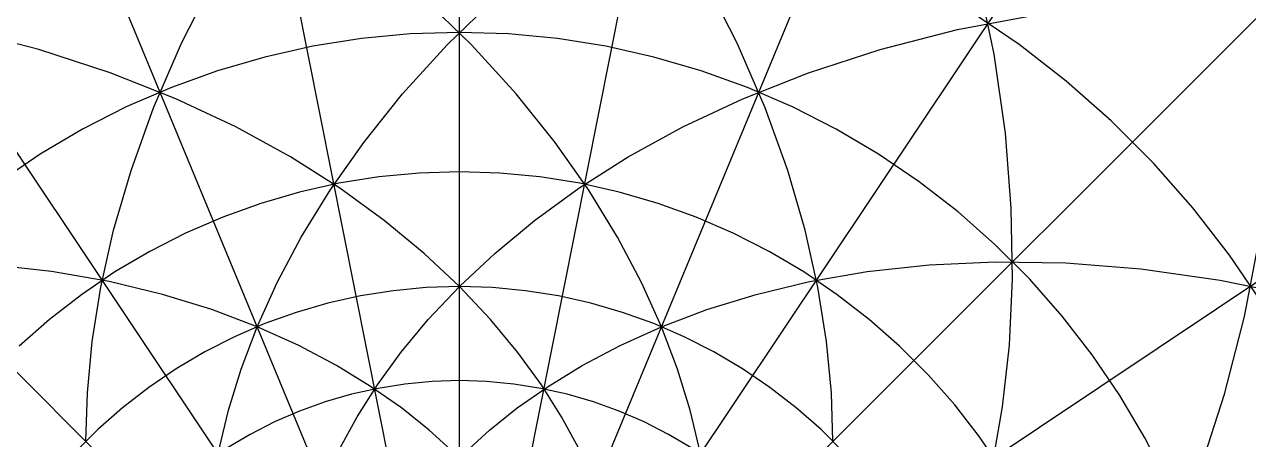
# Model space of a CAD drawing. Header units: metres. Extents: x -40000 to 40000, y -40000 to 40000.
# Drawn here: x -1423 to 2582, y 1228 to 2586 of the extents above; entities that cross this region are included whole.
import ezdxf

# ---------------------------------------------------------------- set-up
doc = ezdxf.new("R2010")
doc.units = ezdxf.units.M

msp = doc.modelspace()

# ---------------------------------------------------------------- linework, layer by layer
at = {"color": 0}
for p, q in [((-909, 2524.8), (-797.2, 2744)), ((909, 2524.8), (797.2, 2744)), ((1749.6, 2489.4), (1693, 2762.6)), ((39.6, 2519.7), (-126.4, 2680.5)), ((-39.6, 2519.7), (126.4, 2680.5)), ((1630.4, 2569.1), (1904.5, 2621.3)), ((-1376.6, 2504), (-1630.4, 2569.1)), ((1376.6, 2504), (1630.4, 2569.1)), ((-1000.8, 2312.8), (-909, 2524.8)), ((1000.8, 2312.8), (909, 2524.8)), ((-1142.6, 2428.1), (-1376.6, 2504)), ((-185.7, 2359.3), (-39.6, 2519.7)), ((185.7, 2359.3), (39.6, 2519.7)), ((1142.6, 2428.1), (1376.6, 2504)), ((1786.6, 2230.1), (1749.6, 2489.4)), ((-927.7, 2343.1), (-1142.6, 2428.1)), ((927.7, 2343.1), (1142.6, 2428.1)), ((-731.3, 2250.8), (-927.7, 2343.1)), ((-313.1, 2200.3), (-185.7, 2359.3)), ((313.1, 2200.3), (185.7, 2359.3)), ((731.3, 2250.8), (927.7, 2343.1)), ((-1074.4, 2108.6), (-1000.8, 2312.8)), ((1074.4, 2108.6), (1000.8, 2312.8)), ((-552.7, 2152.6), (-731.3, 2250.8)), ((552.7, 2152.6), (731.3, 2250.8)), ((1806, 1984.8), (1786.6, 2230.1)), ((-423.2, 2043.8), (-313.1, 2200.3)), ((423.2, 2043.8), (313.1, 2200.3)), ((-391.1, 2050.2), (-552.7, 2152.6)), ((391.1, 2050.2), (552.7, 2152.6)), ((-1131.3, 1913), (-1074.4, 2108.6)), ((1131.3, 1913), (1074.4, 2108.6)), ((-517.2, 1890.5), (-423.2, 2043.8)), ((-245.7, 1944.6), (-391.1, 2050.2)), ((245.7, 1944.6), (391.1, 2050.2)), ((517.2, 1890.5), (423.2, 2043.8)), ((1809.7, 1753.7), (1806, 1984.8)), ((-115.6, 1837), (-245.7, 1944.6)), ((115.6, 1837), (245.7, 1944.6)), ((-1173.1, 1726.2), (-1131.3, 1913)), ((-596.2, 1741.4), (-517.2, 1890.5)), ((596.2, 1741.4), (517.2, 1890.5)), ((1173.1, 1726.2), (1131.3, 1913)), ((2569.1, 1630.4), (2621.3, 1904.5)), ((0, 1728.6), (-115.6, 1837)), ((0, 1728.6), (115.6, 1837)), ((1537, 1799.6), (1753.7, 1809.7)), ((1753.7, 1809.7), (1984.8, 1806)), ((1984.8, 1806), (2230.1, 1786.6)), ((-1334.4, 1777.3), (-1537, 1799.6)), ((-1145.9, 1744.4), (-1334.4, 1777.3)), ((1145.9, 1744.4), (1334.4, 1777.3)), ((1334.4, 1777.3), (1537, 1799.6)), ((2230.1, 1786.6), (2489.4, 1749.6)), ((-1201.3, 1548.7), (-1173.1, 1726.2)), ((-971.1, 1702.5), (-1145.9, 1744.4)), ((-661.5, 1597), (-596.2, 1741.4)), ((-101.9, 1620.1), (0, 1728.6)), ((101.9, 1620.1), (0, 1728.6)), ((661.5, 1597), (596.2, 1741.4)), ((971.1, 1702.5), (1145.9, 1744.4)), ((1201.3, 1548.7), (1173.1, 1726.2)), ((1799.6, 1537), (1809.7, 1753.7)), ((2489.4, 1749.6), (2762.6, 1693)), ((-809.8, 1653), (-971.1, 1702.5)), ((809.8, 1653), (971.1, 1702.5)), ((-661.5, 1597), (-809.8, 1653)), ((661.5, 1597), (809.8, 1653)), ((-191.1, 1512.4), (-101.9, 1620.1)), ((191.1, 1512.4), (101.9, 1620.1)), ((2504, 1376.6), (2569.1, 1630.4)), ((-714.1, 1457.8), (-661.5, 1597)), ((-525.8, 1535.8), (-661.5, 1597)), ((525.8, 1535.8), (661.5, 1597)), ((714.1, 1457.8), (661.5, 1597)), ((-1217.2, 1380.7), (-1201.3, 1548.7)), ((-402.3, 1470.4), (-525.8, 1535.8)), ((402.3, 1470.4), (525.8, 1535.8)), ((1217.2, 1380.7), (1201.3, 1548.7)), ((1777.3, 1334.4), (1799.6, 1537)), ((-268.3, 1406.2), (-191.1, 1512.4)), ((268.3, 1406.2), (191.1, 1512.4)), ((-755.3, 1324.2), (-714.1, 1457.8)), ((-290.3, 1401.8), (-402.3, 1470.4)), ((290.3, 1401.8), (402.3, 1470.4)), ((755.3, 1324.2), (714.1, 1457.8)), ((-334.3, 1302.2), (-268.3, 1406.2)), ((-189.4, 1331), (-290.3, 1401.8)), ((189.4, 1331), (290.3, 1401.8)), ((334.3, 1302.2), (268.3, 1406.2)), ((-1222.3, 1222.3), (-1217.2, 1380.7)), ((1222.3, 1222.3), (1217.2, 1380.7)), ((2428.1, 1142.6), (2504, 1376.6)), ((-786, 1196.5), (-755.3, 1324.2)), ((-99.1, 1258.7), (-189.4, 1331)), ((99.1, 1258.7), (189.4, 1331)), ((786, 1196.5), (755.3, 1324.2)), ((1744.4, 1145.9), (1777.3, 1334.4)), ((-390.1, 1200.8), (-334.3, 1302.2)), ((390.1, 1200.8), (334.3, 1302.2)), ((-18.6, 1185.5), (-99.1, 1258.7)), ((18.6, 1185.5), (99.1, 1258.7))]:
    msp.add_line(p, q, dxfattribs=at)
at = {"layer": '1', "color": 1}
for p, q in [((0, 0.1), (0, 40000)), ((0, 0.1), (-7803.6, 39231.4)), ((0, 0.1), (7803.6, 39231.4)), ((-0.1, 0.1), (-15307.3, 36955.2)), ((0.1, 0.1), (15307.3, 36955.2)), ((-0.1, 0.1), (-22222.8, 33258.8)), ((0.1, 0.1), (22222.8, 33258.8)), ((-0.1, 0.1), (-28284.3, 28284.3)), ((0.1, 0.1), (28284.3, 28284.3)), ((0.1, 0.1), (33258.8, 22222.8)), ((1831.2, 2520.4), (1669.3, 2630.4)), ((-320.8, 2539.8), (-479.7, 2514.6)), ((-160.7, 2554.9), (-320.8, 2539.8)), ((0, 2559.9), (-160.7, 2554.9)), ((160.7, 2554.9), (0, 2559.9)), ((320.8, 2539.8), (160.7, 2554.9)), ((479.7, 2514.6), (320.8, 2539.8)), ((-479.7, 2514.6), (-636.6, 2479.5)), ((636.6, 2479.5), (479.7, 2514.6)), ((1985.8, 2400.4), (1831.2, 2520.4)), ((-636.6, 2479.5), (-791.1, 2434.7)), ((791.1, 2434.7), (636.6, 2479.5)), ((-791.1, 2434.7), (-942.4, 2380.2)), ((942.4, 2380.2), (791.1, 2434.7)), ((-942.4, 2380.2), (-1090, 2316.3)), ((1090, 2316.3), (942.4, 2380.2)), ((2132.6, 2271), (1985.8, 2400.4)), ((-1090, 2316.3), (-1233.3, 2243.3)), ((1233.3, 2243.3), (1090, 2316.3)), ((-1233.3, 2243.3), (-1371.7, 2161.4)), ((1371.7, 2161.4), (1233.3, 2243.3)), ((2271, 2132.6), (2132.6, 2271)), ((-1371.7, 2161.4), (-1504.7, 2071)), ((1504.7, 2071), (1371.7, 2161.4)), ((2400.4, 1985.8), (2271, 2132.6)), ((-263.6, 2087), (-394.2, 2066.3)), ((-132.1, 2099.4), (-263.6, 2087)), ((0, 2103.6), (-132.1, 2099.4)), ((132.1, 2099.4), (0, 2103.6)), ((263.6, 2087), (132.1, 2099.4)), ((394.2, 2066.3), (263.6, 2087)), ((-394.2, 2066.3), (-523.1, 2037.5)), ((523.1, 2037.5), (394.2, 2066.3)), ((1631.8, 1972.5), (1504.7, 2071)), ((-523.1, 2037.5), (-650, 2000.6)), ((650, 2000.6), (523.1, 2037.5)), ((-650, 2000.6), (-774.4, 1955.8)), ((774.4, 1955.8), (650, 2000.6)), ((1752.4, 1866.1), (1631.8, 1972.5)), ((2520.4, 1831.2), (2400.4, 1985.8)), ((-774.4, 1955.8), (-895.7, 1903.4)), ((895.7, 1903.4), (774.4, 1955.8)), ((-895.7, 1903.4), (-1013.4, 1843.4)), ((1013.4, 1843.4), (895.7, 1903.4)), ((-1013.4, 1843.4), (-1127.2, 1776.1)), ((1127.2, 1776.1), (1013.4, 1843.4)), ((1866.1, 1752.4), (1752.4, 1866.1)), ((2630.4, 1669.3), (2520.4, 1831.2)), ((-1127.2, 1776.1), (-1236.5, 1701.8)), ((1236.5, 1701.8), (1127.2, 1776.1)), ((-108.5, 1725.2), (-216.6, 1714.9)), ((0, 1728.6), (-108.5, 1725.2)), ((108.5, 1725.2), (0, 1728.6)), ((216.6, 1714.9), (108.5, 1725.2)), ((1972.5, 1631.8), (1866.1, 1752.4)), ((-1236.5, 1701.8), (-1340.9, 1620.8)), ((-323.9, 1697.9), (-429.9, 1674.2)), ((-216.6, 1714.9), (-323.9, 1697.9)), ((323.9, 1697.9), (216.6, 1714.9)), ((429.9, 1674.2), (323.9, 1697.9)), ((1340.9, 1620.8), (1236.5, 1701.8)), ((-534.2, 1644), (-636.3, 1607.2)), ((-429.9, 1674.2), (-534.2, 1644)), ((534.2, 1644), (429.9, 1674.2)), ((636.3, 1607.2), (534.2, 1644)), ((-1340.9, 1620.8), (-1440, 1533.4)), ((-636.3, 1607.2), (-736, 1564)), ((736, 1564), (636.3, 1607.2)), ((1440, 1533.4), (1340.9, 1620.8)), ((2071, 1504.7), (1972.5, 1631.8)), ((-736, 1564), (-832.7, 1514.8)), ((832.7, 1514.8), (736, 1564)), ((1533.4, 1440), (1440, 1533.4)), ((-832.7, 1514.8), (-926.2, 1459.5)), ((926.2, 1459.5), (832.7, 1514.8)), ((2161.4, 1371.7), (2071, 1504.7)), ((-926.2, 1459.5), (-1016, 1398.4)), ((1016, 1398.4), (926.2, 1459.5)), ((-178, 1409.2), (-266.2, 1395.2)), ((-89.2, 1417.6), (-178, 1409.2)), ((0, 1420.4), (-89.2, 1417.6)), ((89.2, 1417.6), (0, 1420.4)), ((178, 1409.2), (89.2, 1417.6)), ((266.2, 1395.2), (178, 1409.2)), ((1620.8, 1340.9), (1533.4, 1440)), ((-1016, 1398.4), (-1101.8, 1331.9)), ((-353.2, 1375.8), (-438.9, 1350.9)), ((-266.2, 1395.2), (-353.2, 1375.8)), ((353.2, 1375.8), (266.2, 1395.2)), ((438.9, 1350.9), (353.2, 1375.8)), ((1101.8, 1331.9), (1016, 1398.4)), ((2243.3, 1233.3), (2161.4, 1371.7)), ((-1101.8, 1331.9), (-1183.3, 1260.1)), ((-438.9, 1350.9), (-522.9, 1320.7)), ((522.9, 1320.7), (438.9, 1350.9)), ((1183.3, 1260.1), (1101.8, 1331.9)), ((1701.8, 1236.5), (1620.8, 1340.9)), ((-604.8, 1285.2), (-684.3, 1244.7)), ((-522.9, 1320.7), (-604.8, 1285.2)), ((604.8, 1285.2), (522.9, 1320.7)), ((684.3, 1244.7), (604.8, 1285.2)), ((-1183.3, 1260.1), (-1260.1, 1183.3)), ((-684.3, 1244.7), (-761.1, 1199.3)), ((761.1, 1199.3), (684.3, 1244.7)), ((1260.1, 1183.3), (1183.3, 1260.1)), ((1776.1, 1127.2), (1701.8, 1236.5)), ((2316.3, 1090), (2243.3, 1233.3))]:
    msp.add_line(p, q, dxfattribs=at)

doc.saveas('drawing.dxf')
